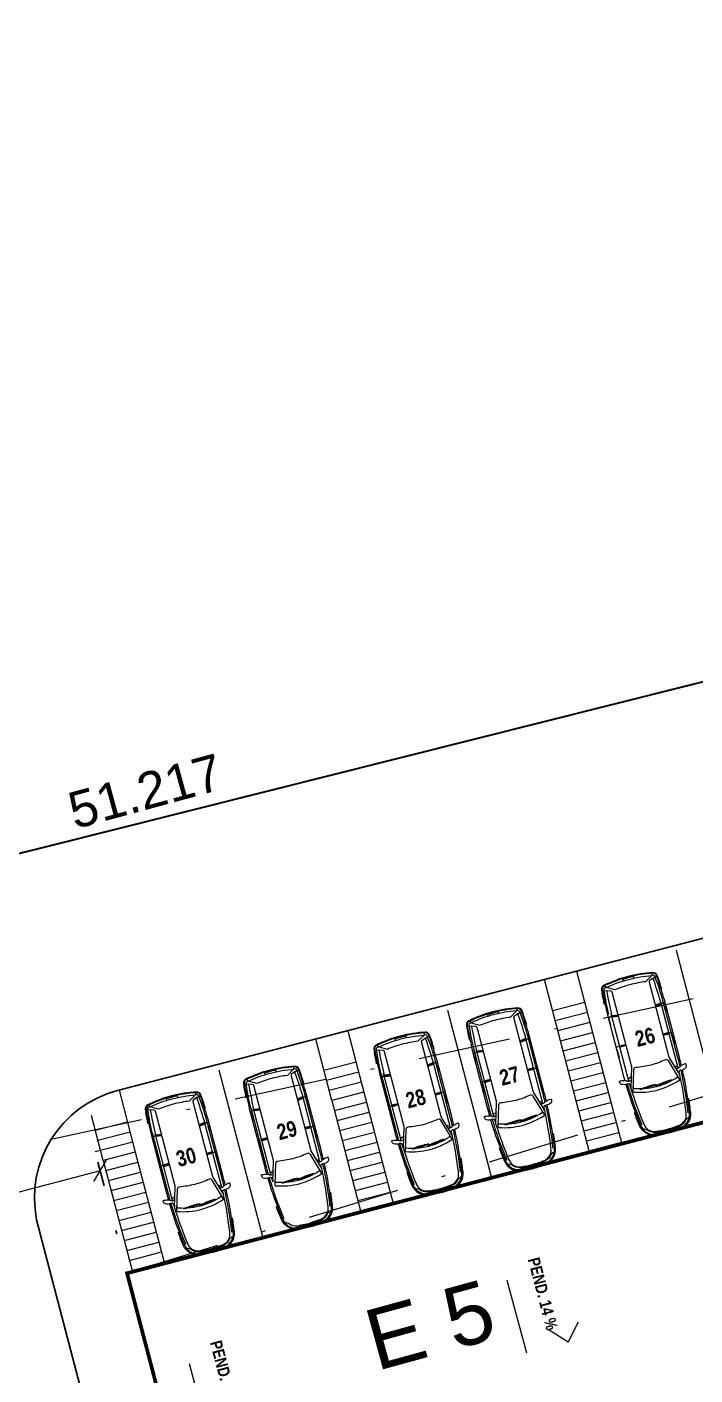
# Model space of a CAD drawing. Header units: metres. Extents: x -899 to -730, y -240 to 6.
# Drawn here: x -847.18 to -829.09, y -170.43 to -133.9 of the extents above; entities that cross this region are included whole.
import ezdxf

# ---------------------------------------------------------------- set-up
doc = ezdxf.new("R2010")
doc.units = ezdxf.units.M
doc.header["$LTSCALE"] = 5
doc.header["$MEASUREMENT"] = 0
doc.linetypes.add('DASHDOT', pattern=[1, 0.5, -0.25, 0, -0.25])
doc.linetypes.add('HIDDEN', pattern=[0.375, 0.25, -0.125])
doc.layers.get('0').update_dxf_attribs({"color": 30})
for name, color, linetype, lineweight in [('A-ANNO-TEXT', 3, 'Continuous', 18), ('A-AREA-PATT', 8, 'Continuous', 18), ('A-FLOR-OVHD', 3, 'HIDDEN', 18), ('U-ANNO-NOTE', 7, 'Continuous', 35), ('U-PARK-MNR', 255, 'Continuous', 13)]:
    doc.layers.add(name, color=color, linetype=linetype, lineweight=lineweight)
doc.layers.add('U-ANNO-DIMS', color=210, linetype='Continuous', lineweight=18, plot=False)
for name, color, linetype in [('U-BLDG', 7, 'Continuous'), ('U-PROP', 1, 'Continuous'), ('U-STRT', 4, 'Continuous')]:
    doc.layers.add(name, color=color, linetype=linetype)
doc.styles.add('E-ARIAL', font='arial.ttf')
doc.styles.add('E-ROMANS', font='romans.shx', dxfattribs={"width": 0.8})
doc.dimstyles.new('E-0200_TICK_24', dxfattribs={"dimscale": 0.001, "dimtxt": 480, "dimasz": 480, "dimexe": 240, "dimexo": 120, "dimgap": 240, "dimtad": 0, "dimzin": 0, "dimdsep": 46, "dimtxsty": 'E-ROMANS', "dimblk": 'OBLIQUE', "dimcen": 240, "dimclrd": 256, "dimclre": 256, "dimclrt": 256, "dimadec": 0, "dimazin": 0, "dimtfac": 1, "dimtmove": 1, "dimatfit": 3, "dimldrblk": 'OPEN90', "dimfxl": 1, "dimtfill": 1, "dimtolj": 1, "dimtzin": 0, "dimlwd": -1, "dimarcsym": 0})

# ---------------------------------------------------------------- blocks, each defined once
blk = doc.blocks.new('_Oblique')
at = {"color": 0, "linetype": 'ByBlock', "lineweight": -2}
blk.add_line((-0.5, -0.5), (0.5, 0.5), dxfattribs=at)
blk = doc.blocks.new('*D375')
at = {"layer": 'U-ANNO-DIMS', "linetype": 'DASHDOT', "lineweight": -2, "transparency": 16777216}
for p, q in [((-841.214, -180.102), (-845.255, -164.664)), ((-852.873, -183.154), (-856.915, -167.717))]:
    blk.add_line(p, q, dxfattribs=at)
at = {"layer": 'U-ANNO-DIMS', "transparency": 16777216}
for p, q in [((-845.195, -164.897), (-850.076, -166.174)), ((-856.854, -167.949), (-851.973, -166.671))]:
    blk.add_line(p, q, dxfattribs=at)
at = {"layer": 'U-ANNO-DIMS', "linetype": 'DASHDOT', "transparency": 16777216, "xscale": 0.48, "yscale": 0.48, "zscale": 0.48}
for p, rotation in [((-845.195, -164.897), 14.67112543496357), ((-856.854, -167.949), 194.6711254349636)]:
    blk.add_blockref('_Oblique', p, dxfattribs=dict(at, rotation=rotation))
at = {"layer": 'U-ANNO-DIMS', "linetype": 'DASHDOT', "transparency": 16777216, "insert": (-851.024, -166.423), "char_height": 0.48, "attachment_point": 5, "rotation": 14.6711, "style": 'E-ROMANS', "bg_fill": 3, "box_fill_scale": 1.25, "bg_fill_color": 256, "bg_fill_true_color": 13158600, "bg_fill_transparency": 0}
blk.add_mtext('\\A1;12.00', dxfattribs=at)
blk = doc.blocks.new('_Open90')
at = {"color": 0, "linetype": 'ByBlock', "lineweight": -2}
for p, q in [((0, 0), (-1, 0)), ((-0.5, 0.5), (0, 0)), ((0, 0), (-0.5, -0.5))]:
    blk.add_line(p, q, dxfattribs=at)

msp = doc.modelspace()

# ---------------------------------------------------------------- hatches: boundary and pattern name
at = {"layer": 'A-AREA-PATT', "linetype": 'DASHDOT'}
h = msp.add_hatch(dxfattribs=at)
h.set_pattern_fill('GRASS', color=256, scale=0.07, style=0)
h.set_pattern_definition([(90, (-133.418, 0), (-1.257235, 1.257235), [0.333375, -2.181095]), (45, (-133.418, 0), (-1.257236, 1.257236), [0.333375, -1.444625]), (135, (-133.418, 0), (-1.257236, -1.257236), [0.333375, -1.444625])])
edge = h.paths.add_edge_path()
edge.add_line((-752.312, -173.159), (-752.517, -173.21))
edge.add_line((-752.517, -173.21), (-757.708, -152.193))
edge.add_line((-757.708, -152.193), (-802.73, -163.774))
edge.add_line((-802.73, -163.774), (-805.665, -152.562))
edge.add_line((-805.665, -152.562), (-808.244, -153.233))
edge.add_line((-808.244, -153.233), (-805.308, -164.449))
edge.add_line((-805.308, -164.449), (-831.621, -171.338))
edge.add_line((-831.621, -171.338), (-825.452, -194.9))
edge.add_line((-825.452, -194.9), (-799.139, -188.011))
edge.add_line((-799.139, -188.011), (-796.191, -199.272))
edge.add_line((-796.191, -199.272), (-793.772, -198.638))
edge.add_line((-793.772, -198.638), (-796.735, -187.32))
edge.add_line((-796.735, -187.32), (-751.702, -175.53))
edge.add_line((-751.702, -175.53), (-752.313, -173.157))

# ---------------------------------------------------------------- linework, layer by layer
at = {"layer": 'A-ANNO-TEXT', "linetype": 'DASHDOT'}
for p, q in [((-834.178, -167.864, 8.83), (-833.646, -169.833, 8.83)), ((-832.52, -169.538, 8.83), (-832.245, -168.989, 8.83)), ((-832.52, -169.538, 8.83), (-833.036, -169.215, 8.83)), ((-842.785, -170.115, 8.83), (-842.253, -172.084, 8.83))]:
    msp.add_line(p, q, dxfattribs=at)
at = {"layer": 'A-FLOR-OVHD', "linetype": 'DASHDOT'}
msp.add_line((-846.519, -164.04, 8.83), (-748.295, -142.493, 8.83), dxfattribs=at)
at = {"layer": 'U-PARK-MNR'}
for p, q in [((-832.293, -159.49, 8.83), (-831.86, -161.146, 8.83)), ((-832.73, -161.374, 8.83), (-833.164, -159.716, 8.83)), ((-838.922, -162.995, 8.83), (-839.358, -161.328, 8.83)), ((-838.487, -161.101, 8.83), (-838.051, -162.767, 8.83)), ((-831.94, -164.392, 8.83), (-832.73, -161.374, 8.83)), ((-831.86, -161.146, 8.83), (-831.07, -164.164, 8.83)), ((-838.051, -162.767, 8.83), (-838.922, -162.995, 8.83)), ((-838.051, -162.767, 8.83), (-837.261, -165.785, 8.83))]:
    msp.add_line(p, q, dxfattribs=at)
at = {"layer": 'U-PARK-MNR', "elevation": 8.83}
for points in [[(-829.6, -158.921), (-828.409, -163.468)], [(-832.073, -160.333), (-832.943, -160.561)], [(-830.164, -160.413), (-830.009, -160.347)], [(-829.546, -162.118), (-830.023, -160.295)], [(-835.791, -160.542), (-834.601, -165.089)], [(-832.002, -160.604), (-832.872, -160.832)], [(-830.876, -162.466), (-831.353, -160.644)], [(-831.172, -160.677), (-831.34, -160.695)], [(-831.161, -160.716), (-831.329, -160.734)], [(-830.154, -160.452), (-829.999, -160.386)], [(-831.931, -160.875), (-832.801, -161.103)], [(-833.824, -161.371), (-833.668, -161.305)], [(-833.814, -161.41), (-833.658, -161.344)], [(-833.205, -163.076), (-833.682, -161.253)], [(-832.73, -161.374), (-831.86, -161.146)], [(-832.659, -161.645), (-831.789, -161.417)], [(-829.799, -161.148), (-829.96, -161.195)], [(-829.787, -161.195), (-829.95, -161.232)], [(-834.535, -163.424), (-835.012, -161.602)], [(-834.831, -161.635), (-834.999, -161.653)], [(-834.821, -161.674), (-834.989, -161.692)], [(-832.589, -161.916), (-831.718, -161.688)], [(-831.118, -161.543), (-830.957, -161.496)], [(-838.264, -161.954), (-839.134, -162.182)], [(-836.329, -162.027), (-836.174, -161.961)], [(-836.319, -162.066), (-836.164, -162)], [(-835.711, -163.732), (-836.188, -161.909)], [(-833.459, -162.106), (-833.619, -162.153)], [(-833.446, -162.153), (-833.609, -162.19)], [(-832.518, -162.186), (-831.647, -161.959)], [(-829.653, -162.049), (-829.558, -162.07)], [(-838.193, -162.225), (-839.064, -162.453)], [(-838.122, -162.496), (-838.993, -162.724)], [(-837.041, -164.08), (-837.518, -162.258)], [(-837.337, -162.291), (-837.505, -162.309)], [(-837.326, -162.33), (-837.494, -162.348)], [(-834.789, -162.454), (-834.626, -162.417)], [(-834.777, -162.501), (-834.616, -162.454)], [(-832.447, -162.457), (-831.576, -162.229)], [(-832.376, -162.728), (-831.505, -162.5)], [(-830.816, -162.354), (-830.888, -162.418)], [(-839.86, -162.951), (-839.705, -162.885)], [(-839.242, -164.656), (-839.719, -162.834)], [(-835.964, -162.762), (-836.125, -162.809)], [(-835.952, -162.809), (-836.115, -162.846)], [(-832.305, -162.999), (-831.434, -162.771)], [(-830.826, -162.657), (-830.851, -162.561)], [(-840.868, -163.215), (-841.036, -163.234)], [(-840.857, -163.254), (-841.025, -163.273)], [(-839.85, -162.99), (-839.695, -162.924)], [(-838.922, -162.995), (-838.132, -166.013)], [(-838.851, -163.266), (-837.98, -163.038)], [(-837.295, -163.11), (-837.132, -163.073)], [(-837.283, -163.157), (-837.122, -163.11)], [(-833.312, -163.007), (-833.217, -163.028)], [(-832.234, -163.27), (-831.363, -163.042)], [(-844.455, -163.575), (-845.326, -163.803)], [(-842.521, -163.648), (-842.365, -163.582)], [(-842.511, -163.687), (-842.355, -163.621)], [(-838.78, -163.537), (-837.909, -163.309)], [(-838.709, -163.807), (-837.838, -163.579)], [(-834.475, -163.312), (-834.548, -163.376)], [(-832.163, -163.541), (-831.292, -163.313)], [(-832.092, -163.812), (-831.222, -163.584)], [(-844.384, -163.846), (-845.255, -164.074)], [(-843.528, -163.912), (-843.696, -163.93)], [(-843.518, -163.951), (-843.686, -163.969)], [(-840.826, -164.035), (-840.663, -163.997)], [(-839.495, -163.686), (-839.656, -163.733)], [(-839.483, -163.733), (-839.646, -163.771)], [(-838.638, -164.078), (-837.767, -163.85)], [(-836.981, -163.968), (-837.053, -164.032)], [(-835.818, -163.663), (-835.723, -163.684)], [(-835.66, -163.922), (-835.685, -163.826)], [(-832.021, -164.083), (-831.151, -163.855)], [(-844.313, -164.117), (-845.329, -164.383)], [(-840.814, -164.081), (-840.653, -164.034)], [(-838.567, -164.349), (-837.697, -164.121)], [(-836.991, -164.271), (-837.016, -164.175)], [(-831.95, -164.353), (-831.08, -164.125)], [(-839.349, -164.588), (-839.254, -164.608)], [(-838.496, -164.62), (-837.626, -164.392)], [(-838.425, -164.891), (-837.555, -164.663)], [(-840.512, -164.892), (-840.584, -164.957)], [(-838.354, -165.162), (-837.484, -164.934)], [(-838.283, -165.433), (-837.413, -165.205)], [(-838.213, -165.703), (-837.342, -165.476)], [(-838.142, -165.974), (-837.271, -165.746)]]:
    msp.add_lwpolyline(points, dxfattribs=at)
for points in [[(-830.085, -159.672), (-830.108, -159.604, 0.33391), (-830.229, -159.525, 0.049233), (-830.907, -159.633, 0.049233), (-831.551, -159.871, 0.33391), (-831.617, -159.999), (-831.604, -160.07)], [(-829.453, -162.047, 0.004497), (-829.509, -161.823), (-829.916, -160.268, 0.008757), (-830.103, -159.679), (-830.127, -159.611, 0.33391), (-830.227, -159.545, 0.049233), (-830.902, -159.652, 0.049233), (-831.542, -159.889, 0.33391), (-831.597, -159.996), (-831.585, -160.066, 0.008757), (-831.459, -160.671), (-831.052, -162.227, 0.004497), (-830.991, -162.449)], [(-829.955, -160.279, 0.024357), (-830.164, -159.658, 0.000346), (-830.174, -159.629, 0.337483), (-830.225, -159.596, 0.001846), (-830.25, -159.598), (-830.256, -159.549)], [(-831.42, -160.662, -0.024357), (-831.542, -160.018, -0.000346), (-831.547, -159.989, -0.337483), (-831.519, -159.935, -0.001846), (-831.496, -159.924), (-831.515, -159.878)], [(-830.732, -159.673), (-830.74, -159.634, 0.011619), (-830.897, -159.671, 0.011619), (-831.051, -159.715), (-831.039, -159.754)], [(-830.117, -159.641), (-830.223, -159.678), (-830.313, -159.74, 0.318175), (-830.329, -159.783), (-829.806, -161.78, 0.07261), (-829.784, -161.834), (-829.495, -162.308), (-829.521, -162.212)], [(-830.022, -160.299, 0.013486), (-830.223, -159.678)], [(-830.005, -159.98), (-829.986, -159.974, 0.004489), (-830.084, -159.672)], [(-831.523, -160.377), (-831.543, -160.381, -0.004489), (-831.604, -160.07)], [(-831.591, -160.027), (-831.481, -160.008), (-831.372, -160.017, -0.318175), (-831.336, -160.047), (-830.814, -162.044, -0.07261), (-830.807, -162.101), (-830.826, -162.657, 0.024392), (-830.475, -163.624, 0.355184), (-830.156, -163.827, 0.035364), (-829.825, -163.765)], [(-831.481, -160.008, 0.013486), (-831.352, -160.647)], [(-829.488, -162.07, 0.004782), (-829.548, -161.833), (-829.955, -160.278)], [(-833.744, -160.63), (-833.768, -160.562, 0.33391), (-833.888, -160.483, 0.049233), (-834.566, -160.591, 0.049233), (-835.21, -160.829, 0.33391), (-835.276, -160.957), (-835.264, -161.028)], [(-833.112, -163.005, 0.004497), (-833.168, -162.781), (-833.576, -161.226, 0.008757), (-833.763, -160.637), (-833.787, -160.569, 0.33391), (-833.887, -160.503, 0.049233), (-834.561, -160.61, 0.049233), (-835.201, -160.847, 0.33391), (-835.256, -160.954), (-835.244, -161.024, 0.008757), (-835.118, -161.629), (-834.711, -163.185, 0.004497), (-834.651, -163.408)], [(-834.392, -160.631), (-834.4, -160.592, 0.011619), (-834.556, -160.629, 0.011619), (-834.71, -160.674), (-834.699, -160.712)], [(-833.155, -163.267), (-833.443, -162.792, -0.07261), (-833.466, -162.738), (-833.989, -160.741, -0.318175), (-833.972, -160.698), (-833.882, -160.636), (-833.776, -160.599)], [(-833.614, -161.237, 0.024357), (-833.823, -160.616, 0.000346), (-833.833, -160.587, 0.337483), (-833.884, -160.554, 0.001846), (-833.909, -160.556), (-833.915, -160.507)], [(-833.681, -161.257, 0.013486), (-833.882, -160.636)], [(-833.664, -160.938), (-833.645, -160.932, 0.004489), (-833.744, -160.63)], [(-831.166, -160.696), (-831.334, -160.715, 0.193782), (-831.431, -160.779)], [(-829.888, -160.375, 0.193782), (-830.004, -160.366), (-830.159, -160.432)], [(-829.836, -160.573), (-829.841, -160.575, -0.414214), (-829.859, -160.564), (-829.89, -160.448, -0.414214), (-829.879, -160.43), (-829.874, -160.428)], [(-835.264, -161.028, 0.004489), (-835.202, -161.339), (-835.182, -161.335)], [(-835.251, -160.985), (-835.14, -160.966), (-835.031, -160.975, -0.318175), (-834.996, -161.005), (-834.473, -163.002, -0.07261), (-834.467, -163.059), (-834.485, -163.615)], [(-835.174, -160.836), (-835.156, -160.883, 0.001846), (-835.179, -160.893, 0.337483), (-835.207, -160.947, 0.000346), (-835.202, -160.976, 0.024357), (-835.079, -161.621)], [(-835.14, -160.966, 0.013486), (-835.011, -161.605)], [(-831.379, -160.977), (-831.374, -160.976, 0.414214), (-831.363, -160.958), (-831.394, -160.842, 0.414214), (-831.412, -160.831), (-831.417, -160.832)], [(-836.249, -161.286), (-836.273, -161.218, 0.33391), (-836.394, -161.139, 0.049233), (-837.072, -161.247, 0.049233), (-837.716, -161.485, 0.33391), (-837.782, -161.613), (-837.769, -161.684)], [(-835.618, -163.661, 0.004497), (-835.674, -163.437), (-836.081, -161.882, 0.008757), (-836.268, -161.293), (-836.292, -161.225, 0.33391), (-836.392, -161.159, 0.049233), (-837.067, -161.266, 0.049233), (-837.707, -161.503, 0.33391), (-837.762, -161.61), (-837.75, -161.68, 0.008757), (-837.624, -162.285), (-837.217, -163.841, 0.004497), (-837.156, -164.063)], [(-836.897, -161.287), (-836.905, -161.248, 0.011619), (-837.062, -161.285, 0.011619), (-837.216, -161.33), (-837.204, -161.368)], [(-835.99, -165.379, 0.035364), (-835.671, -165.271, 0.355184), (-835.492, -164.937, 0.024392), (-835.66, -163.922), (-835.949, -163.448, -0.07261), (-835.971, -163.394), (-836.494, -161.397, -0.318175), (-836.478, -161.354), (-836.388, -161.292), (-836.282, -161.255)], [(-836.12, -161.893, 0.024357), (-836.329, -161.272, 0.000346), (-836.339, -161.243, 0.337483), (-836.39, -161.21, 0.001846), (-836.415, -161.212), (-836.421, -161.163)], [(-836.187, -161.913, 0.013486), (-836.388, -161.292)], [(-836.17, -161.594), (-836.151, -161.588, 0.004489), (-836.249, -161.286)], [(-833.819, -161.39), (-833.663, -161.324, -0.193782), (-833.548, -161.333)], [(-833.147, -163.028, 0.004782), (-833.207, -162.792), (-833.614, -161.236)], [(-833.496, -161.532), (-833.5, -161.533, -0.414214), (-833.519, -161.522), (-833.549, -161.406, -0.414214), (-833.538, -161.388), (-833.534, -161.386)], [(-829.683, -161.159, 0.092017), (-829.793, -161.171), (-829.955, -161.214)], [(-829.607, -161.448), (-829.612, -161.45, -0.414214), (-829.63, -161.439), (-829.688, -161.217, -0.414214), (-829.678, -161.199), (-829.673, -161.198)], [(-837.688, -161.991), (-837.707, -161.995, -0.004489), (-837.769, -161.684)], [(-837.756, -161.641), (-837.646, -161.622), (-837.537, -161.631, -0.318175), (-837.501, -161.661), (-836.979, -163.658, -0.07261), (-836.972, -163.715), (-836.991, -164.271, 0.024392), (-836.64, -165.238, 0.355184), (-836.321, -165.442, 0.035364), (-835.99, -165.379)], [(-837.585, -162.277, -0.024357), (-837.707, -161.632, -0.000346), (-837.712, -161.603, -0.337483), (-837.684, -161.549, -0.001846), (-837.661, -161.538), (-837.68, -161.492)], [(-837.646, -161.622, 0.013486), (-837.517, -162.261)], [(-834.826, -161.654), (-834.994, -161.673, 0.193782), (-835.09, -161.737)], [(-835.08, -161.619), (-834.672, -163.175, 0.004782), (-834.608, -163.411)], [(-835.038, -161.935), (-835.034, -161.934, 0.414214), (-835.023, -161.916), (-835.053, -161.8, 0.414214), (-835.072, -161.789), (-835.076, -161.79)], [(-830.962, -161.477), (-831.124, -161.52, 0.092017), (-831.226, -161.563)], [(-831.15, -161.852), (-831.145, -161.851, 0.414214), (-831.134, -161.833), (-831.192, -161.611, 0.414214), (-831.211, -161.601), (-831.216, -161.602)], [(-839.78, -162.21), (-839.804, -162.143, 0.33391), (-839.925, -162.063, 0.049233), (-840.603, -162.171, 0.049233), (-841.247, -162.409, 0.33391), (-841.313, -162.538), (-841.3, -162.608)], [(-840.428, -162.212), (-840.436, -162.173, 0.011619), (-840.593, -162.21, 0.011619), (-840.747, -162.254), (-840.735, -162.292)], [(-839.813, -162.179), (-839.919, -162.217), (-840.009, -162.278, 0.318175), (-840.025, -162.321), (-839.502, -164.319, 0.07261), (-839.48, -164.372), (-839.191, -164.847), (-839.216, -164.751)], [(-839.651, -162.817, 0.024357), (-839.86, -162.196, 0.000346), (-839.87, -162.168, 0.337483), (-839.921, -162.135, 0.001846), (-839.946, -162.137), (-839.952, -162.087)], [(-836.053, -161.989, 0.193782), (-836.169, -161.98), (-836.324, -162.046)], [(-835.653, -163.684, 0.004782), (-835.713, -163.448), (-836.12, -161.892)], [(-836.001, -162.188), (-836.006, -162.189, -0.414214), (-836.024, -162.178), (-836.055, -162.062, -0.414214), (-836.044, -162.044), (-836.039, -162.042)], [(-833.342, -162.117, 0.092017), (-833.452, -162.129), (-833.614, -162.172)], [(-833.332, -162.156), (-833.337, -162.157, 0.414214), (-833.348, -162.176), (-833.29, -162.397, 0.414214), (-833.271, -162.408), (-833.267, -162.406)], [(-830.96, -162.558, 0.030512), (-830.559, -163.665, 0.333012), (-830.144, -163.907, 0.035089), (-829.805, -163.843, 0.035089), (-829.477, -163.732, 0.333012), (-829.234, -163.319, 0.030512), (-829.427, -162.157)], [(-830.108, -162.708, 0.081313), (-829.509, -162.438, 0.39897), (-829.503, -162.411), (-829.806, -161.912, 0.386285), (-829.884, -161.889, -0.028833), (-830.278, -162.034, -0.028833), (-830.693, -162.101, 0.386285), (-830.749, -162.159), (-830.769, -162.742, 0.39897), (-830.751, -162.763, 0.085834), (-830.107, -162.708)], [(-829.477, -162.063, 0.179061), (-829.497, -162.083, -0.20076), (-829.525, -162.11), (-829.562, -162.124, -0.386037), (-829.6, -162.11)], [(-829.459, -162.164, 0.073812), (-829.487, -162.173), (-829.494, -162.177, 0.346455), (-829.52, -162.233, -0.000174), (-829.517, -162.248)], [(-829.274, -163.323, 0.030527), (-829.465, -162.166, 0.148415), (-829.333, -162.099, 0.230944), (-829.317, -162.058), (-829.322, -162.015, 0.474401), (-829.347, -161.998, 0.077882), (-829.484, -162.064)], [(-841.116, -163.201, -0.024357), (-841.238, -162.557, -0.000346), (-841.243, -162.527, -0.337483), (-841.215, -162.474, -0.001846), (-841.192, -162.463), (-841.211, -162.417)], [(-839.718, -162.837, 0.013486), (-839.919, -162.217)], [(-839.701, -162.518), (-839.682, -162.512, 0.004489), (-839.78, -162.211)], [(-837.331, -162.31), (-837.499, -162.329, 0.193782), (-837.596, -162.393)], [(-837.585, -162.275), (-837.178, -163.831, 0.004782), (-837.114, -164.067)], [(-837.544, -162.591), (-837.539, -162.59, 0.414214), (-837.528, -162.572), (-837.559, -162.456, 0.414214), (-837.577, -162.445), (-837.582, -162.446)], [(-834.621, -162.435), (-834.783, -162.478, 0.092017), (-834.885, -162.521)], [(-830.837, -162.593, -0.000174), (-830.841, -162.579, 0.346455), (-830.892, -162.543), (-830.9, -162.543, 0.073812), (-830.929, -162.549, -0.148415), (-831.077, -162.556, -0.230944), (-831.11, -162.528), (-831.128, -162.488, -0.474401), (-831.114, -162.461, -0.077882), (-830.962, -162.451, -0.179061), (-830.935, -162.46, 0.20076), (-830.897, -162.469), (-830.858, -162.464, 0.386037), (-830.832, -162.433)], [(-830.133, -162.611, 0.086771), (-829.569, -162.358, 0.399668), (-829.56, -162.317)], [(-829.825, -163.765, 0.035364), (-829.506, -163.657, 0.355184), (-829.327, -163.323, 0.024392), (-829.495, -162.308)], [(-829.543, -162.288, 0.000015), (-829.543, -162.287)], [(-842.441, -162.907), (-842.465, -162.839, 0.33391), (-842.585, -162.76, 0.049233), (-843.263, -162.867, 0.049233), (-843.907, -163.106, 0.33391), (-843.973, -163.234), (-843.961, -163.305)], [(-843.088, -162.908), (-843.097, -162.869, 0.011619), (-843.253, -162.906, 0.011619), (-843.407, -162.95), (-843.395, -162.989)], [(-842.311, -163.514, 0.024357), (-842.52, -162.893, 0.000346), (-842.53, -162.864, 0.337483), (-842.581, -162.831, 0.001846), (-842.606, -162.833), (-842.612, -162.784)], [(-842.361, -163.215), (-842.342, -163.209, 0.004489), (-842.441, -162.907)], [(-841.219, -162.916), (-841.238, -162.92, -0.004489), (-841.3, -162.609)], [(-841.177, -162.546, 0.013486), (-841.048, -163.185)], [(-839.584, -162.913, 0.193782), (-839.7, -162.905), (-839.855, -162.971)], [(-839.184, -164.609, 0.004782), (-839.244, -164.372), (-839.651, -162.816)], [(-835.848, -162.773, 0.092017), (-835.958, -162.785), (-836.12, -162.828)], [(-835.772, -163.062), (-835.777, -163.064, -0.414214), (-835.795, -163.053), (-835.853, -162.832, -0.414214), (-835.843, -162.813), (-835.838, -162.812)], [(-834.809, -162.81), (-834.804, -162.809, 0.414214), (-834.794, -162.791), (-834.852, -162.569, 0.414214), (-834.87, -162.559), (-834.875, -162.56)], [(-833.768, -163.666, 0.081313), (-833.169, -163.396, 0.39897), (-833.163, -163.369), (-833.466, -162.87, 0.386285), (-833.543, -162.847, -0.028833), (-833.938, -162.992, -0.028833), (-834.352, -163.059, 0.386285), (-834.408, -163.117), (-834.428, -163.7, 0.39897), (-834.41, -163.721, 0.085834), (-833.767, -163.666)], [(-830.922, -162.547, 0.030527), (-830.522, -163.65)], [(-830.765, -162.633, 0.399668), (-830.738, -162.664, 0.029207), (-830.528, -162.669)], [(-830.47, -162.666, 0.047678), (-830.133, -162.611)], [(-843.776, -163.897, -0.024357), (-843.899, -163.253, -0.000346), (-843.904, -163.224, -0.337483), (-843.876, -163.17, -0.001846), (-843.853, -163.159), (-843.871, -163.113)], [(-843.837, -163.243, 0.013486), (-843.708, -163.882)], [(-842.378, -163.534, 0.013486), (-842.579, -162.913)], [(-840.862, -163.235), (-841.03, -163.253, 0.193782), (-841.127, -163.317)], [(-839.532, -163.112), (-839.537, -163.113, -0.414214), (-839.555, -163.103), (-839.586, -162.986, -0.414214), (-839.575, -162.968), (-839.57, -162.967)], [(-837.127, -163.091), (-837.289, -163.134, 0.092017), (-837.391, -163.177)], [(-837.315, -163.466), (-837.31, -163.465, 0.414214), (-837.299, -163.447), (-837.357, -163.225, 0.414214), (-837.376, -163.215), (-837.38, -163.216)], [(-834.62, -163.516, 0.030512), (-834.218, -164.623, 0.333012), (-833.804, -164.865, 0.035089), (-833.464, -164.801, 0.035089), (-833.137, -164.69, 0.333012), (-832.893, -164.277, 0.030512), (-833.086, -163.115)], [(-833.484, -164.723, 0.035364), (-833.165, -164.615, 0.355184), (-832.987, -164.281, 0.024392), (-833.155, -163.267), (-833.18, -163.17)], [(-833.259, -163.068, 0.386037), (-833.221, -163.082), (-833.184, -163.068, 0.20076), (-833.157, -163.041, -0.179061), (-833.137, -163.021, -0.077882), (-833, -162.954, -0.474401), (-832.974, -162.971), (-832.97, -163.015, -0.230944), (-832.985, -163.056, -0.148415), (-833.118, -163.122, 0.073812), (-833.146, -163.131), (-833.153, -163.135, 0.346455), (-833.179, -163.191, -0.000174), (-833.176, -163.206)], [(-833.202, -163.246, 0.000015), (-833.202, -163.245)], [(-832.933, -164.282, 0.030527), (-833.125, -163.124)], [(-829.797, -163.872, 0.035089), (-829.466, -163.76, 0.333012), (-829.204, -163.315, 0.008677), (-829.252, -162.943), (-829.285, -162.949)], [(-843.879, -163.612), (-843.899, -163.616, -0.004489), (-843.961, -163.305)], [(-842.245, -163.61, 0.193782), (-842.36, -163.601), (-842.516, -163.667)], [(-841.075, -163.516), (-841.07, -163.515, 0.414214), (-841.059, -163.496), (-841.09, -163.38, 0.414214), (-841.108, -163.369), (-841.113, -163.371)], [(-836.273, -164.322, 0.081313), (-835.674, -164.052, 0.39897), (-835.668, -164.025), (-835.971, -163.526, 0.386285), (-836.049, -163.503, -0.028833), (-836.443, -163.648, -0.028833), (-836.858, -163.715, 0.386285), (-836.914, -163.773), (-836.934, -164.356, 0.39897), (-836.916, -164.377, 0.085834), (-836.272, -164.322)], [(-835.682, -163.862, 0.000174), (-835.685, -163.847, -0.346455), (-835.659, -163.791), (-835.651, -163.787, -0.073812), (-835.624, -163.778, 0.148415), (-835.491, -163.712, 0.230944), (-835.475, -163.671), (-835.48, -163.627, 0.474401), (-835.505, -163.61, 0.077882), (-835.642, -163.677, 0.179061), (-835.662, -163.697, -0.20076), (-835.69, -163.724), (-835.727, -163.738, -0.386037), (-835.765, -163.724)], [(-834.497, -163.551, -0.000174), (-834.501, -163.537, 0.346455), (-834.551, -163.501), (-834.559, -163.501, 0.073812), (-834.588, -163.507, -0.148415), (-834.736, -163.514, -0.230944), (-834.77, -163.486), (-834.787, -163.446, -0.474401), (-834.773, -163.419, -0.077882), (-834.621, -163.409, -0.179061), (-834.594, -163.418, 0.20076), (-834.557, -163.427), (-834.517, -163.422, 0.386037), (-834.492, -163.391)], [(-834.581, -163.505, 0.030527), (-834.181, -164.608)], [(-834.51, -163.519), (-834.485, -163.615, 0.024392), (-834.135, -164.582, 0.355184), (-833.815, -164.786, 0.035364), (-833.484, -164.723)], [(-834.455, -163.573, 0.000015), (-834.454, -163.574)], [(-834.424, -163.591, 0.399668), (-834.397, -163.622, 0.029207), (-834.188, -163.627)], [(-834.129, -163.624, 0.047678), (-833.792, -163.569)], [(-833.792, -163.569, 0.086771), (-833.228, -163.316, 0.399668), (-833.22, -163.275)], [(-829.797, -163.872, -0.035089), (-830.141, -163.936, -0.333012), (-830.586, -163.677, -0.008677), (-830.727, -163.329), (-830.695, -163.318)], [(-829.528, -163.753), (-829.508, -163.68, 0.001094), (-829.498, -163.676, 0.204341), (-829.323, -163.495, -0.121962), (-829.32, -163.491), (-829.274, -163.451, -0.526865), (-829.258, -163.455), (-829.249, -163.48)], [(-843.523, -163.931), (-843.691, -163.95, 0.193782), (-843.787, -164.014)], [(-842.193, -163.808), (-842.197, -163.81, -0.414214), (-842.216, -163.799), (-842.246, -163.683, -0.414214), (-842.235, -163.665), (-842.231, -163.663)], [(-839.379, -163.698, 0.092017), (-839.489, -163.71), (-839.651, -163.752)], [(-839.303, -163.987), (-839.308, -163.988, -0.414214), (-839.326, -163.977), (-839.384, -163.756, -0.414214), (-839.374, -163.738), (-839.369, -163.736)], [(-837.125, -164.172, 0.030512), (-836.724, -165.279, 0.333012), (-836.309, -165.521, 0.035089), (-835.97, -165.457, 0.035089), (-835.642, -165.346, 0.333012), (-835.399, -164.933, 0.030512), (-835.592, -163.771)], [(-836.298, -164.225, 0.086771), (-835.734, -163.972, 0.399668), (-835.725, -163.931)], [(-835.707, -163.902, 0.000015), (-835.708, -163.901)], [(-835.439, -164.938, 0.030527), (-835.63, -163.78)], [(-833.456, -164.83, 0.035089), (-833.125, -164.718, 0.333012), (-832.864, -164.273, 0.008677), (-832.912, -163.902), (-832.945, -163.907)], [(-830.466, -163.799), (-830.471, -163.773, -0.526865), (-830.459, -163.761), (-830.399, -163.774, -0.121962), (-830.394, -163.776, 0.204341), (-830.154, -163.847, 0.001094), (-830.143, -163.846), (-830.09, -163.9)], [(-830.111, -163.856, 0.025368), (-829.87, -163.812)], [(-830.101, -163.867, 0.026405), (-829.849, -163.819)], [(-830.09, -163.878, 0.027374), (-829.828, -163.826)], [(-829.81, -163.822), (-829.868, -163.802, -0.74325), (-829.868, -163.792), (-829.821, -163.78)], [(-829.81, -163.821), (-829.769, -163.776, 0.74325), (-829.774, -163.768), (-829.821, -163.78)], [(-829.792, -163.817, 0.027374), (-829.538, -163.733)], [(-829.777, -163.8, 0.026405), (-829.534, -163.718)], [(-829.763, -163.783, 0.025368), (-829.53, -163.704)], [(-843.735, -164.212), (-843.73, -164.211, 0.414214), (-843.72, -164.193), (-843.75, -164.077, 0.414214), (-843.768, -164.066), (-843.773, -164.067)], [(-840.658, -164.016), (-840.82, -164.058, 0.092017), (-840.922, -164.101)], [(-840.846, -164.391), (-840.841, -164.389, 0.414214), (-840.83, -164.371), (-840.888, -164.15, 0.414214), (-840.907, -164.139), (-840.911, -164.14)], [(-837.002, -164.207, -0.000174), (-837.006, -164.193, 0.346455), (-837.057, -164.157), (-837.065, -164.157, 0.073812), (-837.094, -164.163, -0.148415), (-837.242, -164.17, -0.230944), (-837.275, -164.142), (-837.293, -164.102, -0.474401), (-837.279, -164.075, -0.077882), (-837.127, -164.065, -0.179061), (-837.1, -164.074, 0.20076), (-837.062, -164.083), (-837.023, -164.078, 0.386037), (-836.997, -164.047)], [(-837.087, -164.161, 0.030527), (-836.687, -165.264)], [(-836.96, -164.229, 0.000015), (-836.96, -164.23)], [(-836.93, -164.247, 0.399668), (-836.903, -164.278, 0.029207), (-836.693, -164.283)], [(-836.635, -164.28, 0.047678), (-836.298, -164.225)], [(-834.355, -164.276), (-834.386, -164.288, 0.008677), (-834.246, -164.635, 0.333012), (-833.8, -164.894, 0.035089), (-833.456, -164.83)], [(-840.656, -165.097, 0.030512), (-840.255, -166.204, 0.333012), (-839.84, -166.445, 0.035089), (-839.501, -166.381, 0.035089), (-839.173, -166.27, 0.333012), (-838.93, -165.857, 0.030512), (-839.122, -164.695)], [(-839.804, -165.247, 0.081313), (-839.205, -164.976, 0.39897), (-839.199, -164.949), (-839.502, -164.451, 0.386285), (-839.58, -164.428, -0.028833), (-839.974, -164.572, -0.028833), (-840.389, -164.64, 0.386285), (-840.445, -164.697), (-840.465, -165.281, 0.39897), (-840.447, -165.301, 0.085834), (-839.803, -165.246)], [(-839.213, -164.786, 0.000174), (-839.216, -164.771, -0.346455), (-839.19, -164.715), (-839.182, -164.712, -0.073812), (-839.155, -164.703, 0.148415), (-839.022, -164.636, 0.230944), (-839.006, -164.595), (-839.011, -164.552, 0.474401), (-839.036, -164.535, 0.077882), (-839.173, -164.601, 0.179061), (-839.193, -164.622, -0.20076), (-839.221, -164.649), (-839.258, -164.663, -0.386037), (-839.296, -164.648)], [(-838.97, -165.862, 0.030527), (-839.161, -164.704)], [(-835.962, -165.486, 0.035089), (-835.631, -165.374, 0.333012), (-835.369, -164.929, 0.008677), (-835.417, -164.558), (-835.45, -164.563)], [(-833.749, -164.858), (-833.803, -164.804, -0.001094), (-833.813, -164.805, -0.204341), (-834.054, -164.734, 0.121962), (-834.058, -164.732), (-834.118, -164.719, 0.526865), (-834.13, -164.731), (-834.126, -164.757)], [(-833.469, -164.779), (-833.428, -164.734, 0.74325), (-833.433, -164.726), (-833.48, -164.738)], [(-833.452, -164.775, 0.027374), (-833.198, -164.691)], [(-833.437, -164.758, 0.026405), (-833.194, -164.677)], [(-833.422, -164.742, 0.025368), (-833.19, -164.662)], [(-832.908, -164.438), (-832.918, -164.413, 0.526865), (-832.934, -164.409), (-832.98, -164.45, 0.121962), (-832.982, -164.453, -0.204341), (-833.157, -164.634, -0.001094), (-833.167, -164.638), (-833.188, -164.711)], [(-840.533, -165.132, -0.000174), (-840.537, -165.117, 0.346455), (-840.588, -165.081), (-840.596, -165.082, 0.073812), (-840.625, -165.087, -0.148415), (-840.773, -165.095, -0.230944), (-840.806, -165.066), (-840.824, -165.027, -0.474401), (-840.81, -164.999, -0.077882), (-840.658, -164.99, -0.179061), (-840.631, -164.998, 0.20076), (-840.593, -165.008), (-840.554, -165.002, 0.386037), (-840.528, -164.971)], [(-840.618, -165.085, 0.030527), (-840.218, -166.189)], [(-839.829, -165.15, 0.086771), (-839.265, -164.896, 0.399668), (-839.256, -164.856)], [(-839.521, -166.304, 0.035364), (-839.202, -166.196, 0.355184), (-839.023, -165.862, 0.024392), (-839.191, -164.847)], [(-839.238, -164.827, 0.000015), (-839.239, -164.825)], [(-836.86, -164.932), (-836.892, -164.944, 0.008677), (-836.751, -165.291, 0.333012), (-836.306, -165.55, 0.035089), (-835.962, -165.486)], [(-835.693, -165.367), (-835.673, -165.294, 0.001094), (-835.663, -165.29, 0.204341), (-835.488, -165.109, -0.121962), (-835.485, -165.106), (-835.439, -165.065, -0.526865), (-835.423, -165.069), (-835.414, -165.094)], [(-833.771, -164.814, 0.025368), (-833.53, -164.77)], [(-833.76, -164.825, 0.026405), (-833.508, -164.777)], [(-833.75, -164.836, 0.027374), (-833.487, -164.784)], [(-833.47, -164.78), (-833.528, -164.76, -0.74325), (-833.527, -164.75), (-833.481, -164.738)], [(-840.491, -165.153, 0.000015), (-840.491, -165.155)], [(-840.461, -165.171, 0.399668), (-840.434, -165.202, 0.029207), (-840.224, -165.207)], [(-840.166, -165.204, 0.047678), (-839.829, -165.15)], [(-836.631, -165.413), (-836.636, -165.387, -0.526865), (-836.624, -165.375), (-836.564, -165.388, -0.121962), (-836.559, -165.39, 0.204341), (-836.319, -165.461, 0.001094), (-836.308, -165.46), (-836.254, -165.514)], [(-836.276, -165.47, 0.025368), (-836.035, -165.426)], [(-836.266, -165.481, 0.026405), (-836.014, -165.433)], [(-836.255, -165.492, 0.027374), (-835.993, -165.44)], [(-835.975, -165.436), (-836.033, -165.416, -0.74325), (-836.033, -165.406), (-835.986, -165.394)], [(-835.975, -165.435), (-835.934, -165.39, 0.74325), (-835.939, -165.382), (-835.986, -165.394)], [(-835.957, -165.431, 0.027374), (-835.703, -165.347)], [(-835.942, -165.414, 0.026405), (-835.699, -165.333)], [(-835.928, -165.398, 0.025368), (-835.695, -165.318)], [(-839.493, -166.41, 0.035089), (-839.162, -166.298, 0.333012), (-838.9, -165.854, 0.008677), (-838.948, -165.482), (-838.981, -165.487)], [(-839.493, -166.41, -0.035089), (-839.837, -166.475, -0.333012), (-840.282, -166.216, -0.008677), (-840.423, -165.868), (-840.391, -165.856)], [(-839.224, -166.291), (-839.204, -166.218, 0.001094), (-839.194, -166.214, 0.204341), (-839.019, -166.034, -0.121962), (-839.016, -166.03), (-838.97, -165.99, -0.526865), (-838.954, -165.994), (-838.945, -166.019)], [(-840.162, -166.337), (-840.167, -166.311, -0.526865), (-840.155, -166.3), (-840.095, -166.312, -0.121962), (-840.09, -166.314, 0.204341), (-839.85, -166.386, 0.001094), (-839.839, -166.385), (-839.785, -166.438)], [(-839.807, -166.395, 0.025368), (-839.566, -166.35)], [(-839.797, -166.405, 0.026405), (-839.545, -166.357)], [(-839.786, -166.416, 0.027374), (-839.524, -166.365)], [(-839.506, -166.36), (-839.564, -166.34, -0.74325), (-839.564, -166.331), (-839.517, -166.319)], [(-839.506, -166.36), (-839.465, -166.314, 0.74325), (-839.47, -166.306), (-839.517, -166.318)], [(-839.488, -166.355, 0.027374), (-839.234, -166.271)], [(-839.473, -166.339, 0.026405), (-839.23, -166.257)], [(-839.459, -166.322, 0.025368), (-839.226, -166.243)]]:
    msp.add_lwpolyline(points, format="xyb", dxfattribs=at)
for points in [[(-831.484, -159.928, -0.046663), (-830.887, -159.71, -0.046663), (-830.259, -159.607), (-830.423, -159.773, 0.033192), (-830.849, -159.855, 0.033192), (-831.259, -159.992)], [(-835.144, -160.886), (-834.919, -160.95, -0.033192), (-834.508, -160.813, -0.033192), (-834.083, -160.731), (-833.918, -160.565, 0.046663), (-834.546, -160.668, 0.046663)], [(-837.649, -161.542, -0.046663), (-837.052, -161.324, -0.046663), (-836.424, -161.221), (-836.588, -161.387, 0.033192), (-837.014, -161.469, 0.033192), (-837.424, -161.606)], [(-839.955, -162.145), (-840.119, -162.312, 0.033192), (-840.545, -162.393, 0.033192), (-840.955, -162.531), (-841.18, -162.466, -0.046663), (-840.583, -162.248, -0.046663)], [(-830.155, -162.605), (-830.152, -162.614), (-829.721, -162.438), (-829.724, -162.429, 0.051752)], [(-843.841, -163.163, -0.046663), (-843.243, -162.945, -0.046663), (-842.615, -162.842), (-842.78, -163.008, 0.033192), (-843.205, -163.09, 0.033192), (-843.616, -163.227)], [(-830.574, -162.687), (-830.572, -162.696), (-830.126, -162.563), (-830.129, -162.554, 0.051752)], [(-834.234, -163.645), (-834.231, -163.655), (-833.785, -163.521), (-833.788, -163.512, 0.051752)], [(-833.815, -163.563), (-833.811, -163.572), (-833.38, -163.396), (-833.384, -163.387, 0.051752)], [(-830.07, -163.887, 0.02729), (-829.807, -163.833), (-829.887, -163.806, 0.138742), (-829.904, -163.805, -0.021214), (-830.104, -163.841, 0.621128), (-830.11, -163.858), (-830.087, -163.881, 0.236715)], [(-829.552, -163.751, 0.236715), (-829.54, -163.738), (-829.531, -163.706, 0.621128), (-829.544, -163.694, -0.021214), (-829.737, -163.761, 0.138742), (-829.751, -163.77), (-829.807, -163.833, 0.02729)], [(-836.739, -164.301), (-836.736, -164.311), (-836.291, -164.177), (-836.294, -164.168, 0.051752)], [(-836.32, -164.219), (-836.317, -164.228), (-835.886, -164.052), (-835.889, -164.043, 0.051752)], [(-833.203, -164.652, -0.021214), (-833.396, -164.719, 0.138742), (-833.41, -164.728), (-833.466, -164.791, 0.02729), (-833.211, -164.709, 0.236715), (-833.199, -164.696), (-833.19, -164.665, 0.621128)], [(-840.27, -165.226), (-840.267, -165.235), (-839.822, -165.101), (-839.825, -165.092, 0.051752)], [(-839.851, -165.143), (-839.848, -165.152), (-839.417, -164.977), (-839.42, -164.968, 0.051752)], [(-833.764, -164.799, 0.021214), (-833.563, -164.763, -0.138742), (-833.547, -164.764), (-833.467, -164.791, -0.02729), (-833.729, -164.845, -0.236715), (-833.746, -164.839), (-833.769, -164.816, -0.621128)], [(-835.972, -165.447), (-836.052, -165.42, 0.138742), (-836.068, -165.419, -0.021214), (-836.269, -165.455, 0.621128), (-836.275, -165.472), (-836.252, -165.495, 0.236715), (-836.235, -165.501, 0.02729)], [(-835.709, -165.308, -0.021214), (-835.902, -165.375, 0.138742), (-835.916, -165.384), (-835.972, -165.447, 0.02729), (-835.717, -165.365, 0.236715), (-835.705, -165.352), (-835.696, -165.321, 0.621128)], [(-839.766, -166.425, 0.02729), (-839.503, -166.372), (-839.583, -166.344, 0.138742), (-839.599, -166.343, -0.021214), (-839.8, -166.38, 0.621128), (-839.806, -166.397), (-839.783, -166.42, 0.236715)], [(-839.433, -166.3, 0.138742), (-839.447, -166.309), (-839.503, -166.371, 0.02729), (-839.248, -166.29, 0.236715), (-839.236, -166.276), (-839.227, -166.245, 0.621128), (-839.24, -166.233, -0.021214)]]:
    msp.add_lwpolyline(points, format="xyb", close=True, dxfattribs=at)
at = {"layer": 'U-STRT', "ltscale": 15}
msp.add_line((-836.832, -204.735, 8.83), (-846.914, -166.226, 8.83), dxfattribs=at)
msp.add_arc((-843.974, -165.628, 8.83), 3, 104.5826, 191.4841, dxfattribs=at)

# ---------------------------------------------------------------- texts
at = {"layer": 'A-ANNO-TEXT', "style": 'E-ARIAL'}
for s, height, rotation, p in [('51.217', 0.9913, 15.2353, (-845.884, -155.644, 8.83)), ('E 5', 1.6522, 15.3605, (-837.717, -170.326))]:
    msp.add_text(s, height=height, rotation=rotation, dxfattribs=at).set_placement(p)
at = {"layer": 'A-ANNO-TEXT', "linetype": 'DASHDOT', "char_height": 0.32102, "width": 4.69283, "attachment_point": 1, "rotation": 284.7116, "style": 'E-ROMANS'}
for insert in [(-833.305, -167.214, 8.83), (-841.912, -169.465, 8.83)]:
    msp.add_mtext('{\\fArial|b1|i0|c0|p34;PEND. 14 %}', dxfattribs=dict(at, insert=insert))
at = {"layer": 'U-ANNO-NOTE', "char_height": 0.42803, "width": 0.48375, "attachment_point": 1, "rotation": 14.7116, "style": 'E-ROMANS'}
for s, insert in [('{\\fArial|b1|i0|c0|p34;26}', (-830.752, -161.13, 387.5)), ('{\\fArial|b1|i0|c0|p34;27}', (-834.421, -162.184, 387.5)), ('{\\fArial|b1|i0|c0|p34;28}', (-836.961, -162.798, 387.5)), ('{\\fArial|b1|i0|c0|p34;29}', (-840.449, -163.657, 387.5)), ('{\\fArial|b1|i0|c0|p34;30}', (-843.176, -164.381, 387.5))]:
    msp.add_mtext(s, dxfattribs=dict(at, insert=insert))

# ---------------------------------------------------------------- next in the draw order: dimensions: what is measured, and where the dimension line sits
at = {"layer": 'U-ANNO-DIMS', "linetype": 'DASHDOT'}
dim = msp.add_aligned_dim(p1=(-841.183, -180.218, 8.83), p2=(-852.843, -183.271, 8.83), distance=-15.838, text='12.00', dimstyle='E-0200_TICK_24', dxfattribs=at)
dim.commit()
dim.dimension.update_dxf_attribs({"geometry": '*D375', "text_midpoint": (-851.024, -166.423, 8.83)})

# ---------------------------------------------------------------- next in the draw order: hatches: boundary and pattern name
at = {"layer": 'A-AREA-PATT', "ltscale": 15}
h = msp.add_hatch(dxfattribs=at)
h.set_pattern_fill('GRASS', color=256, scale=0.05, angle=-59.0428, style=0)
h.set_pattern_definition([(30.95724, (0, 0), (0.3081602, 1.2320451), [0.238125, -1.557925]), (345.95724, (0, 0), (0.3081604, 1.232046), [0.238125, -1.031875]), (75.95724, (0, 0), (-1.232046, 0.3081604), [0.238125, -1.031875])])
edge = h.paths.add_edge_path()
edge.add_arc((-33022.98, -8633.019), 33261.318, 14.665547, 14.6732388)
edge.add_line((-846.441, -207.724), (-850.987, -208.914))
edge.add_line((-850.987, -208.914), (-850.949, -209.059))
edge.add_line((-850.949, -209.059), (-857.721, -210.832))
edge.add_line((-857.721, -210.832), (-867.523, -173.394))
edge.add_line((-867.523, -173.394), (-856.204, -170.43))
edge.add_line((-856.204, -170.43), (-859.131, -159.251))
edge.add_line((-859.131, -159.251), (-872.262, -162.552))
edge.add_line((-872.262, -162.552), (-858.373, -215.451))
edge.add_line((-858.373, -215.451), (-845.31, -212.043))

# ---------------------------------------------------------------- next in the draw order: linework, layer by layer
at = {"layer": 'A-FLOR-OVHD', "linetype": 'DASHDOT'}
msp.add_line((-749.381, -138.506, 8.83), (-844.468, -167.672, 8.83), dxfattribs=at)
at = {"layer": 'U-BLDG', "const_width": 0.1, "elevation": 8.83}
msp.add_lwpolyline([(-825.748, -162.771), (-823.976, -169.543), (-842.694, -174.443), (-844.467, -167.672)], close=True, dxfattribs=at)
at = {"layer": 'U-PARK-MNR', "elevation": 8.83}
for points in [[(-841.982, -162.163), (-840.792, -166.71)], [(-844.681, -162.712), (-844.242, -164.388), (-845.113, -164.616), (-845.432, -163.398)], [(-840.571, -165.005), (-841.049, -163.182)], [(-841.902, -165.353), (-842.379, -163.53)], [(-843.232, -165.701), (-843.709, -163.879)], [(-845.113, -164.616), (-844.323, -167.634)], [(-845.042, -164.887), (-844.171, -164.659)], [(-844.242, -164.388), (-843.452, -167.406)], [(-843.486, -164.731), (-843.323, -164.694)], [(-843.474, -164.778), (-843.313, -164.731)], [(-842.156, -164.383), (-842.316, -164.43)], [(-842.143, -164.43), (-842.306, -164.467)], [(-844.971, -165.157), (-844.101, -164.93)], [(-844.9, -165.428), (-844.03, -165.2)], [(-842.009, -165.284), (-841.914, -165.305)], [(-844.829, -165.699), (-843.959, -165.471)], [(-844.758, -165.97), (-843.888, -165.742)], [(-843.172, -165.589), (-843.245, -165.653)], [(-844.688, -166.241), (-843.817, -166.013)], [(-844.617, -166.512), (-843.746, -166.284)], [(-844.546, -166.783), (-843.675, -166.555)], [(-844.475, -167.054), (-843.604, -166.826)], [(-844.404, -167.324), (-843.533, -167.096)], [(-844.333, -167.595), (-843.462, -167.367)]]:
    msp.add_lwpolyline(points, dxfattribs=at)
for points in [[(-839.149, -164.585, 0.004497), (-839.205, -164.362), (-839.612, -162.806, 0.008757), (-839.799, -162.217), (-839.823, -162.15, 0.33391), (-839.923, -162.083, 0.049233), (-840.598, -162.19, 0.049233), (-841.238, -162.427, 0.33391), (-841.293, -162.534), (-841.281, -162.605, 0.008757), (-841.155, -163.21), (-840.748, -164.766, 0.004497), (-840.687, -164.988)], [(-841.809, -165.282, 0.004497), (-841.865, -165.058), (-842.273, -163.503, 0.008757), (-842.46, -162.914), (-842.484, -162.846, 0.33391), (-842.584, -162.78, 0.049233), (-843.258, -162.887, 0.049233), (-843.898, -163.124, 0.33391), (-843.953, -163.231), (-843.941, -163.301, 0.008757), (-843.815, -163.906), (-843.408, -165.462, 0.004497), (-843.348, -165.684)], [(-842.473, -162.876), (-842.579, -162.913), (-842.669, -162.975, 0.318175), (-842.686, -163.018), (-842.163, -165.015, 0.07261), (-842.14, -165.069), (-841.852, -165.543), (-841.877, -165.447)], [(-840.547, -165.099), (-840.522, -165.195), (-840.503, -164.64, 0.07261), (-840.51, -164.582), (-841.032, -162.585, 0.318175), (-841.068, -162.555), (-841.177, -162.546), (-841.287, -162.565)], [(-843.207, -165.796), (-843.182, -165.892), (-843.163, -165.336, 0.07261), (-843.17, -165.279), (-843.693, -163.282, 0.318175), (-843.728, -163.252), (-843.837, -163.243), (-843.948, -163.262)], [(-841.116, -163.2), (-840.709, -164.756, 0.004782), (-840.645, -164.991)], [(-841.844, -165.305, 0.004782), (-841.904, -165.068), (-842.311, -163.513)], [(-843.777, -163.896), (-843.369, -165.452, 0.004782), (-843.305, -165.688)], [(-843.318, -164.712), (-843.48, -164.755, 0.092017), (-843.582, -164.798)], [(-842.039, -164.394, 0.092017), (-842.149, -164.406), (-842.311, -164.449)], [(-841.963, -164.683), (-841.968, -164.685, -0.414214), (-841.987, -164.674), (-842.045, -164.452, -0.414214), (-842.034, -164.434), (-842.029, -164.433)], [(-843.506, -165.087), (-843.501, -165.086, 0.414214), (-843.491, -165.068), (-843.549, -164.846, 0.414214), (-843.567, -164.836), (-843.572, -164.837)], [(-843.317, -165.793, 0.030512), (-842.915, -166.9, 0.333012), (-842.501, -167.142, 0.035089), (-842.161, -167.078, 0.035089), (-841.833, -166.967, 0.333012), (-841.59, -166.554, 0.030512), (-841.783, -165.391)], [(-842.465, -165.943, 0.081313), (-841.865, -165.673, 0.39897), (-841.86, -165.646), (-842.163, -165.147, 0.386285), (-842.24, -165.124, -0.028833), (-842.635, -165.269, -0.028833), (-843.049, -165.336, 0.386285), (-843.105, -165.394), (-843.125, -165.977, 0.39897), (-843.107, -165.998, 0.085834), (-842.464, -165.943)], [(-841.873, -165.482, 0.000174), (-841.876, -165.468, -0.346455), (-841.85, -165.412), (-841.843, -165.408, -0.073812), (-841.815, -165.399, 0.148415), (-841.682, -165.333, 0.230944), (-841.667, -165.292), (-841.671, -165.248, 0.474401), (-841.697, -165.231, 0.077882), (-841.834, -165.298, 0.179061), (-841.854, -165.318, -0.20076), (-841.881, -165.345), (-841.918, -165.359, -0.386037), (-841.956, -165.345)], [(-841.63, -166.558, 0.030527), (-841.822, -165.401)], [(-843.193, -165.828, -0.000174), (-843.198, -165.814, 0.346455), (-843.248, -165.778), (-843.256, -165.778, 0.073812), (-843.285, -165.784, -0.148415), (-843.433, -165.791, -0.230944), (-843.467, -165.763), (-843.484, -165.723, -0.474401), (-843.47, -165.696, -0.077882), (-843.318, -165.686, -0.179061), (-843.291, -165.695, 0.20076), (-843.254, -165.704), (-843.214, -165.699, 0.386037), (-843.189, -165.667)], [(-843.278, -165.782, 0.030527), (-842.878, -166.885)], [(-842.489, -165.846, 0.086771), (-841.925, -165.593, 0.399668), (-841.917, -165.552)], [(-842.181, -167, 0.035364), (-841.862, -166.892, 0.355184), (-841.684, -166.558, 0.024392), (-841.852, -165.543)], [(-841.899, -165.523, 0.000015), (-841.899, -165.522)], [(-843.182, -165.892, 0.024392), (-842.831, -166.859, 0.355184), (-842.512, -167.062, 0.035364), (-842.181, -167)], [(-843.151, -165.85, 0.000015), (-843.151, -165.851)], [(-843.121, -165.868, 0.399668), (-843.094, -165.898, 0.029207), (-842.885, -165.904)], [(-842.826, -165.901, 0.047678), (-842.489, -165.846)], [(-842.153, -167.107, 0.035089), (-841.822, -166.995, 0.333012), (-841.561, -166.55, 0.008677), (-841.609, -166.178), (-841.642, -166.184)], [(-842.153, -167.107, -0.035089), (-842.497, -167.171, -0.333012), (-842.943, -166.912, -0.008677), (-843.083, -166.564), (-843.052, -166.553)], [(-841.885, -166.988), (-841.864, -166.915, 0.001094), (-841.854, -166.911, 0.204341), (-841.679, -166.73, -0.121962), (-841.677, -166.726), (-841.63, -166.686, -0.526865), (-841.614, -166.69), (-841.605, -166.715)], [(-842.823, -167.034), (-842.827, -167.008, -0.526865), (-842.815, -166.996), (-842.755, -167.009, -0.121962), (-842.751, -167.011, 0.204341), (-842.51, -167.082, 0.001094), (-842.5, -167.081), (-842.446, -167.135)], [(-842.468, -167.091, 0.025368), (-842.227, -167.047)], [(-842.457, -167.102, 0.026405), (-842.205, -167.054)], [(-842.447, -167.113, 0.027374), (-842.184, -167.061)], [(-842.167, -167.056), (-842.225, -167.037, -0.74325), (-842.224, -167.027), (-842.178, -167.015)], [(-842.166, -167.056), (-842.125, -167.011, 0.74325), (-842.13, -167.003), (-842.177, -167.015)], [(-842.149, -167.052, 0.027374), (-841.895, -166.968)], [(-842.134, -167.035, 0.026405), (-841.891, -166.953)], [(-842.119, -167.018, 0.025368), (-841.887, -166.939)]]:
    msp.add_lwpolyline(points, format="xyb", dxfattribs=at)
for points in [[(-842.931, -165.922), (-842.928, -165.931), (-842.482, -165.798), (-842.485, -165.789, 0.051752)], [(-842.511, -165.84), (-842.508, -165.849), (-842.077, -165.673), (-842.081, -165.664, 0.051752)], [(-842.243, -167.041, 0.138742), (-842.26, -167.04, -0.021214), (-842.461, -167.076, 0.621128), (-842.466, -167.093), (-842.443, -167.116, 0.236715), (-842.426, -167.122, 0.02729), (-842.164, -167.068)], [(-841.9, -166.929, -0.021214), (-842.093, -166.996, 0.138742), (-842.107, -167.005), (-842.163, -167.068, 0.02729), (-841.908, -166.986, 0.236715), (-841.896, -166.973), (-841.887, -166.941, 0.621128)]]:
    msp.add_lwpolyline(points, format="xyb", close=True, dxfattribs=at)
at = {"layer": 'U-PROP', "linetype": 'DASHDOT', "ltscale": 0.01, "const_width": 0.05, "elevation": 8.83}
msp.add_lwpolyline([(-872.262, -162.552), (-858.348, -215.545), (-736.88, -183.692), (-749.928, -133.933), (-822.652, -150.083)], close=True, dxfattribs=at)
at = {"layer": 'U-STRT', "ltscale": 15, "elevation": 8.83}
msp.add_lwpolyline([(-833.633, -209.058), (-738.618, -184.148, 0.449439), (-737.89, -182.98), (-749.176, -138.903, 0.415341), (-750.397, -138.184), (-844.728, -162.725)], format="xyb", dxfattribs=at)
msp.add_lwpolyline([(-844.468, -167.672), (-833.633, -209.058)], dxfattribs=at)

doc.saveas('drawing.dxf')
